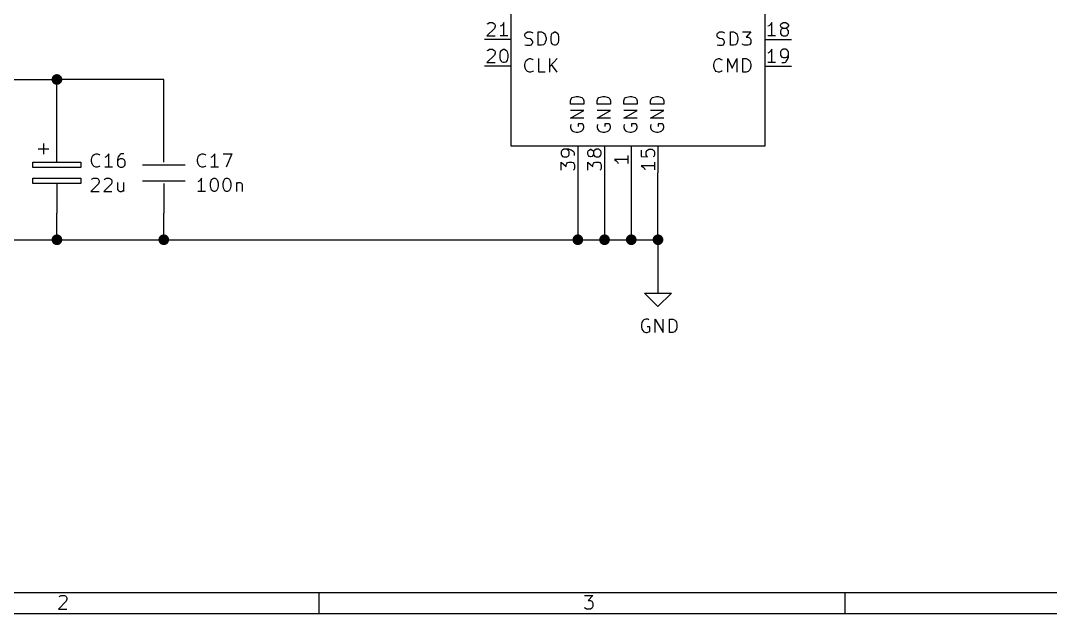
# Model space of a CAD drawing. Extents: x 10 to 410, y -287 to -10.
# Drawn here: x 81.6 to 179.6, y -287 to -230.6 of the extents above; entities that cross this region are included whole.
import ezdxf

# ---------------------------------------------------------------- set-up
doc = ezdxf.new("R2010")
doc.units = 0
doc.header["$MEASUREMENT"] = 0
for name, color, linetype in [('CYAN2', 4, 'CONTINUOUS'), ('GREEN2', 3, 'CONTINUOUS'), ('RED2', 1, 'CONTINUOUS')]:
    doc.layers.add(name, color=color, linetype=linetype)

msp = doc.modelspace()

# ---------------------------------------------------------------- linework, layer by layer
at = {"layer": 'CYAN2', "linetype": 'CONTINUOUS'}
for p, q in [((129.591, -231.953), (129.642, -231.826)), ((129.591, -232.054), (129.591, -231.953)), ((129.642, -232.181), (129.591, -232.054)), ((129.642, -231.826), (129.718, -231.775)), ((129.718, -231.775), (129.845, -231.699)), ((129.845, -231.699), (130.124, -231.699)), ((130.124, -231.699), (130.327, -231.775)), ((130.861, -232.969), (130.861, -231.699)), ((130.861, -231.699), (131.166, -231.699)), ((131.166, -231.699), (131.343, -231.775)), ((131.343, -231.775), (131.47, -231.877)), ((131.47, -231.877), (131.521, -232.004)), ((131.521, -232.004), (131.597, -232.258)), ((132.08, -232.181), (132.131, -231.953)), ((132.131, -231.953), (132.182, -231.826)), ((132.182, -231.826), (132.258, -231.775)), ((132.258, -231.775), (132.385, -231.699)), ((132.385, -231.699), (132.486, -231.699)), ((132.486, -231.699), (132.613, -231.775)), ((132.613, -231.775), (132.664, -231.826)), ((132.664, -231.826), (132.74, -231.953)), ((132.74, -231.953), (132.791, -232.181)), ((147.853, -231.953), (147.904, -231.826)), ((147.853, -232.054), (147.853, -231.953)), ((147.904, -232.181), (147.853, -232.054)), ((147.904, -231.826), (147.98, -231.775)), ((147.98, -231.775), (148.082, -231.699)), ((148.082, -231.699), (148.387, -231.699)), ((148.387, -231.699), (148.565, -231.775)), ((149.123, -232.969), (149.123, -231.699)), ((149.123, -231.699), (149.428, -231.699)), ((149.428, -231.699), (149.606, -231.775)), ((149.606, -231.775), (149.733, -231.877)), ((149.733, -231.877), (149.784, -232.004)), ((149.784, -232.004), (149.835, -232.258)), ((150.266, -231.699), (151.054, -231.699)), ((151.054, -231.699), (150.622, -232.181)), ((129.591, -232.918), (129.769, -232.969)), ((129.718, -232.258), (129.642, -232.181)), ((129.845, -232.308), (129.718, -232.258)), ((129.769, -232.969), (130.073, -232.969)), ((130.073, -232.359), (129.845, -232.308)), ((130.2, -232.435), (130.073, -232.359)), ((130.073, -232.969), (130.2, -232.918)), ((130.251, -232.486), (130.2, -232.435)), ((130.2, -232.918), (130.251, -232.842)), ((130.327, -232.613), (130.251, -232.486)), ((130.251, -232.842), (130.327, -232.74)), ((130.327, -232.74), (130.327, -232.613)), ((131.166, -232.969), (130.861, -232.969)), ((131.343, -232.918), (131.166, -232.969)), ((131.47, -232.791), (131.343, -232.918)), ((131.521, -232.664), (131.47, -232.791)), ((131.597, -232.435), (131.521, -232.664)), ((131.597, -232.258), (131.597, -232.435)), ((132.08, -232.486), (132.08, -232.181)), ((132.131, -232.74), (132.08, -232.486)), ((132.182, -232.842), (132.131, -232.74)), ((132.258, -232.918), (132.182, -232.842)), ((132.385, -232.969), (132.258, -232.918)), ((132.486, -232.969), (132.385, -232.969)), ((132.613, -232.918), (132.486, -232.969)), ((132.664, -232.842), (132.613, -232.918)), ((132.74, -232.74), (132.664, -232.842)), ((132.791, -232.486), (132.74, -232.74)), ((132.791, -232.181), (132.791, -232.486)), ((147.853, -232.918), (148.031, -232.969)), ((147.98, -232.258), (147.904, -232.181)), ((148.082, -232.308), (147.98, -232.258)), ((148.031, -232.969), (148.336, -232.969)), ((148.336, -232.359), (148.082, -232.308)), ((148.463, -232.435), (148.336, -232.359)), ((148.336, -232.969), (148.463, -232.918)), ((148.514, -232.486), (148.463, -232.435)), ((148.463, -232.918), (148.514, -232.842)), ((148.565, -232.613), (148.514, -232.486)), ((148.514, -232.842), (148.565, -232.74)), ((148.565, -232.74), (148.565, -232.613)), ((149.428, -232.969), (149.123, -232.969)), ((149.606, -232.918), (149.428, -232.969)), ((149.733, -232.791), (149.606, -232.918)), ((149.784, -232.664), (149.733, -232.791)), ((149.835, -232.435), (149.784, -232.664)), ((149.835, -232.258), (149.835, -232.435)), ((150.317, -232.918), (150.266, -232.842)), ((150.444, -232.969), (150.317, -232.918)), ((150.8, -232.969), (150.444, -232.969)), ((150.622, -232.181), (150.8, -232.181)), ((150.8, -232.181), (150.927, -232.258)), ((150.927, -232.918), (150.8, -232.969)), ((150.927, -232.258), (151.003, -232.308)), ((151.003, -232.842), (150.927, -232.918)), ((151.003, -232.308), (151.054, -232.435)), ((151.054, -232.74), (151.003, -232.842)), ((151.054, -232.435), (151.054, -232.74)), ((129.591, -234.798), (129.642, -234.544)), ((129.591, -234.975), (129.591, -234.798)), ((129.642, -235.204), (129.591, -234.975)), ((129.642, -234.544), (129.718, -234.417)), ((129.718, -234.417), (129.845, -234.315)), ((129.845, -234.315), (130.023, -234.239)), ((130.023, -234.239), (130.124, -234.239)), ((130.124, -234.239), (130.327, -234.315)), ((130.327, -234.315), (130.378, -234.366)), ((130.912, -235.509), (130.912, -234.239)), ((131.953, -235.509), (131.953, -234.239)), ((132.664, -234.239), (131.953, -234.975)), ((132.664, -235.509), (132.131, -234.798)), ((147.549, -234.798), (147.599, -234.544)), ((147.549, -234.975), (147.549, -234.798)), ((147.599, -235.204), (147.549, -234.975)), ((147.599, -234.544), (147.676, -234.417)), ((147.676, -234.417), (147.777, -234.315)), ((147.777, -234.315), (147.98, -234.239)), ((147.98, -234.239), (148.082, -234.239)), ((148.082, -234.239), (148.26, -234.315)), ((148.26, -234.315), (148.336, -234.366)), ((148.869, -235.509), (148.869, -234.239)), ((148.869, -234.239), (149.301, -235.153)), ((149.301, -235.153), (149.733, -234.239)), ((149.733, -234.239), (149.733, -235.509)), ((150.317, -235.509), (150.317, -234.239)), ((150.317, -234.239), (150.622, -234.239)), ((150.622, -234.239), (150.8, -234.315)), ((150.8, -234.315), (150.927, -234.417)), ((150.927, -234.417), (151.003, -234.544)), ((151.003, -234.544), (151.054, -234.798)), ((151.054, -234.975), (151.003, -235.204)), ((151.054, -234.798), (151.054, -234.975)), ((129.718, -235.331), (129.642, -235.204)), ((129.845, -235.458), (129.718, -235.331)), ((130.023, -235.509), (129.845, -235.458)), ((130.124, -235.509), (130.023, -235.509)), ((130.327, -235.458), (130.124, -235.509)), ((130.378, -235.382), (130.327, -235.458)), ((131.521, -235.509), (130.912, -235.509)), ((147.676, -235.331), (147.599, -235.204)), ((147.777, -235.458), (147.676, -235.331)), ((147.98, -235.509), (147.777, -235.458)), ((148.082, -235.509), (147.98, -235.509)), ((148.26, -235.458), (148.082, -235.509)), ((148.336, -235.382), (148.26, -235.458)), ((150.622, -235.509), (150.317, -235.509)), ((150.8, -235.458), (150.622, -235.509)), ((150.927, -235.331), (150.8, -235.458)), ((151.003, -235.204), (150.927, -235.331)), ((134.087, -237.947), (134.214, -237.896)), ((134.214, -237.896), (134.468, -237.846)), ((134.468, -237.846), (134.645, -237.846)), ((134.645, -237.846), (134.874, -237.896)), ((134.874, -237.896), (135.001, -237.947)), ((136.627, -237.947), (136.754, -237.896)), ((136.754, -237.896), (137.008, -237.846)), ((137.008, -237.846), (137.185, -237.846)), ((137.185, -237.846), (137.414, -237.896)), ((137.414, -237.896), (137.541, -237.947)), ((139.167, -237.947), (139.294, -237.896)), ((139.294, -237.896), (139.548, -237.846)), ((139.548, -237.846), (139.725, -237.846)), ((139.725, -237.846), (139.954, -237.896)), ((139.954, -237.896), (140.081, -237.947)), ((141.707, -237.947), (141.834, -237.896)), ((141.834, -237.896), (142.088, -237.846)), ((142.088, -237.846), (142.265, -237.846)), ((142.265, -237.846), (142.494, -237.896)), ((142.494, -237.896), (142.621, -237.947)), ((133.909, -238.252), (133.985, -238.074)), ((133.909, -238.557), (133.909, -238.252)), ((135.179, -238.557), (133.909, -238.557)), ((133.985, -238.074), (134.087, -237.947)), ((135.001, -237.947), (135.128, -238.074)), ((135.128, -238.074), (135.179, -238.252)), ((135.179, -238.252), (135.179, -238.557)), ((136.449, -238.252), (136.525, -238.074)), ((136.449, -238.557), (136.449, -238.252)), ((137.719, -238.557), (136.449, -238.557)), ((136.525, -238.074), (136.627, -237.947)), ((137.541, -237.947), (137.668, -238.074)), ((137.668, -238.074), (137.719, -238.252)), ((137.719, -238.252), (137.719, -238.557)), ((138.989, -238.252), (139.065, -238.074)), ((138.989, -238.557), (138.989, -238.252)), ((140.259, -238.557), (138.989, -238.557)), ((139.065, -238.074), (139.167, -237.947)), ((140.081, -237.947), (140.208, -238.074)), ((140.208, -238.074), (140.259, -238.252)), ((140.259, -238.252), (140.259, -238.557)), ((141.529, -238.252), (141.605, -238.074)), ((141.529, -238.557), (141.529, -238.252)), ((142.799, -238.557), (141.529, -238.557)), ((141.605, -238.074), (141.707, -237.947)), ((142.621, -237.947), (142.748, -238.074)), ((142.748, -238.074), (142.799, -238.252)), ((142.799, -238.252), (142.799, -238.557)), ((133.909, -239.903), (135.179, -239.166)), ((135.179, -239.166), (133.909, -239.166)), ((136.449, -239.903), (137.719, -239.166)), ((137.719, -239.166), (136.449, -239.166)), ((138.989, -239.903), (140.259, -239.166)), ((140.259, -239.166), (138.989, -239.166)), ((141.529, -239.903), (142.799, -239.166)), ((142.799, -239.166), (141.529, -239.166)), ((135.179, -239.903), (133.909, -239.903)), ((133.985, -240.487), (133.909, -240.614)), ((133.909, -240.614), (133.909, -240.792)), ((133.909, -240.792), (133.985, -240.97)), ((135.052, -240.436), (134.645, -240.436)), ((134.645, -240.436), (134.645, -240.69)), ((135.128, -240.487), (135.052, -240.436)), ((135.179, -240.69), (135.128, -240.487)), ((135.128, -240.97), (135.179, -240.792)), ((135.179, -240.792), (135.179, -240.69)), ((137.719, -239.903), (136.449, -239.903)), ((136.525, -240.487), (136.449, -240.614)), ((136.449, -240.614), (136.449, -240.792)), ((136.449, -240.792), (136.525, -240.97)), ((137.592, -240.436), (137.185, -240.436)), ((137.185, -240.436), (137.185, -240.69)), ((137.668, -240.487), (137.592, -240.436)), ((137.719, -240.69), (137.668, -240.487)), ((137.668, -240.97), (137.719, -240.792)), ((137.719, -240.792), (137.719, -240.69)), ((140.259, -239.903), (138.989, -239.903)), ((139.065, -240.487), (138.989, -240.614)), ((138.989, -240.614), (138.989, -240.792)), ((138.989, -240.792), (139.065, -240.97)), ((140.132, -240.436), (139.725, -240.436)), ((139.725, -240.436), (139.725, -240.69)), ((140.208, -240.487), (140.132, -240.436)), ((140.259, -240.69), (140.208, -240.487)), ((140.208, -240.97), (140.259, -240.792)), ((140.259, -240.792), (140.259, -240.69)), ((142.799, -239.903), (141.529, -239.903)), ((141.605, -240.487), (141.529, -240.614)), ((141.529, -240.614), (141.529, -240.792)), ((141.529, -240.792), (141.605, -240.97)), ((142.672, -240.436), (142.265, -240.436)), ((142.265, -240.436), (142.265, -240.69)), ((142.748, -240.487), (142.672, -240.436)), ((142.799, -240.69), (142.748, -240.487)), ((142.748, -240.97), (142.799, -240.792)), ((142.799, -240.792), (142.799, -240.69)), ((133.985, -240.97), (134.087, -241.097)), ((134.087, -241.097), (134.214, -241.173)), ((134.214, -241.173), (134.468, -241.224)), ((134.468, -241.224), (134.645, -241.224)), ((134.645, -241.224), (134.874, -241.173)), ((134.874, -241.173), (135.001, -241.097)), ((135.001, -241.097), (135.128, -240.97)), ((136.525, -240.97), (136.627, -241.097)), ((136.627, -241.097), (136.754, -241.173)), ((136.754, -241.173), (137.008, -241.224)), ((137.008, -241.224), (137.185, -241.224)), ((137.185, -241.224), (137.414, -241.173)), ((137.414, -241.173), (137.541, -241.097)), ((137.541, -241.097), (137.668, -240.97)), ((139.065, -240.97), (139.167, -241.097)), ((139.167, -241.097), (139.294, -241.173)), ((139.294, -241.173), (139.548, -241.224)), ((139.548, -241.224), (139.725, -241.224)), ((139.725, -241.224), (139.954, -241.173)), ((139.954, -241.173), (140.081, -241.097)), ((140.081, -241.097), (140.208, -240.97)), ((141.605, -240.97), (141.707, -241.097)), ((141.707, -241.097), (141.834, -241.173)), ((141.834, -241.173), (142.088, -241.224)), ((142.088, -241.224), (142.265, -241.224)), ((142.265, -241.224), (142.494, -241.173)), ((142.494, -241.173), (142.621, -241.097)), ((142.621, -241.097), (142.748, -240.97)), ((88.3666, -243.84), (88.4428, -243.586)), ((88.4428, -243.586), (88.4936, -243.459)), ((88.4936, -243.459), (88.6206, -243.357)), ((88.6206, -243.357), (88.7984, -243.281)), ((88.7984, -243.281), (88.9254, -243.281)), ((88.9254, -243.281), (89.1032, -243.357)), ((89.1032, -243.357), (89.154, -243.408)), ((89.7636, -243.586), (89.6366, -243.637)), ((89.8906, -243.459), (89.7636, -243.586)), ((90.0176, -243.281), (89.8906, -243.459)), ((90.0176, -244.551), (90.0176, -243.281)), ((90.9066, -243.586), (90.8558, -243.84)), ((91.0336, -243.408), (90.9066, -243.586)), ((91.1098, -243.764), (90.9828, -243.84)), ((91.1098, -243.357), (91.0336, -243.408)), ((91.2114, -243.281), (91.1098, -243.357)), ((91.3384, -243.764), (91.1098, -243.764)), ((91.4654, -243.281), (91.2114, -243.281)), ((91.4654, -243.84), (91.3384, -243.764)), ((98.4504, -243.84), (98.5266, -243.586)), ((98.5266, -243.586), (98.5774, -243.459)), ((98.5774, -243.459), (98.7044, -243.357)), ((98.7044, -243.357), (98.8822, -243.281)), ((98.8822, -243.281), (99.0092, -243.281)), ((99.0092, -243.281), (99.187, -243.357)), ((99.187, -243.357), (99.2378, -243.408)), ((99.8474, -243.586), (99.7204, -243.637)), ((99.9744, -243.459), (99.8474, -243.586)), ((100.101, -243.281), (99.9744, -243.459)), ((100.101, -244.551), (100.101, -243.281)), ((100.889, -243.281), (101.727, -243.281)), ((101.727, -243.281), (101.194, -244.551)), ((88.3666, -244.018), (88.3666, -243.84)), ((88.4428, -244.246), (88.3666, -244.018)), ((88.4936, -244.373), (88.4428, -244.246)), ((88.6206, -244.5), (88.4936, -244.373)), ((88.7984, -244.551), (88.6206, -244.5)), ((88.9254, -244.551), (88.7984, -244.551)), ((89.1032, -244.5), (88.9254, -244.551)), ((89.154, -244.424), (89.1032, -244.5)), ((90.3732, -244.551), (89.6366, -244.551)), ((90.8558, -243.84), (90.8558, -244.323)), ((90.9066, -243.891), (90.8558, -244.018)), ((90.8558, -244.323), (90.9066, -244.424)), ((90.9828, -243.84), (90.9066, -243.891)), ((90.9066, -244.424), (90.9828, -244.5)), ((90.9828, -244.5), (91.1098, -244.551)), ((91.1098, -244.551), (91.3384, -244.551)), ((91.3384, -244.551), (91.4654, -244.5)), ((91.5162, -243.891), (91.4654, -243.84)), ((91.4654, -244.5), (91.5162, -244.424)), ((91.5924, -244.018), (91.5162, -243.891)), ((91.5162, -244.424), (91.5924, -244.323)), ((91.5924, -244.323), (91.5924, -244.018)), ((98.4504, -244.018), (98.4504, -243.84)), ((98.5266, -244.246), (98.4504, -244.018)), ((98.5774, -244.373), (98.5266, -244.246)), ((98.7044, -244.5), (98.5774, -244.373)), ((98.8822, -244.551), (98.7044, -244.5)), ((99.0092, -244.551), (98.8822, -244.551)), ((99.187, -244.5), (99.0092, -244.551)), ((99.2378, -244.424), (99.187, -244.5)), ((100.457, -244.551), (99.7204, -244.551)), ((88.392, -245.72), (88.4428, -245.669)), ((88.4428, -245.669), (88.5698, -245.593)), ((88.5698, -245.593), (88.8746, -245.593)), ((88.8746, -245.593), (89.0016, -245.669)), ((89.0016, -245.669), (89.0524, -245.72)), ((89.0524, -245.72), (89.1032, -245.847)), ((89.5858, -245.72), (89.662, -245.669)), ((89.662, -245.669), (89.789, -245.593)), ((89.789, -245.593), (90.0684, -245.593)), ((90.0684, -245.593), (90.1954, -245.669)), ((90.1954, -245.669), (90.2716, -245.72)), ((90.2716, -245.72), (90.3224, -245.847)), ((98.7298, -245.77), (98.6028, -245.897)), ((98.8314, -245.593), (98.7298, -245.77)), ((98.8314, -246.863), (98.8314, -245.593)), ((99.7458, -245.847), (99.7966, -245.72)), ((99.7966, -245.72), (99.8728, -245.669)), ((99.8728, -245.669), (99.9998, -245.593)), ((99.9998, -245.593), (100.101, -245.593)), ((100.101, -245.593), (100.228, -245.669)), ((100.228, -245.669), (100.279, -245.72)), ((100.279, -245.72), (100.355, -245.847)), ((100.965, -245.847), (101.016, -245.72)), ((101.016, -245.72), (101.067, -245.669)), ((101.067, -245.669), (101.194, -245.593)), ((101.194, -245.593), (101.321, -245.593)), ((101.321, -245.593), (101.448, -245.669)), ((101.448, -245.669), (101.498, -245.72)), ((101.498, -245.72), (101.549, -245.847)), ((89.0524, -246.151), (88.3158, -246.863)), ((89.1032, -245.948), (89.0524, -246.151)), ((89.1032, -245.847), (89.1032, -245.948)), ((90.2716, -246.151), (89.535, -246.863)), ((90.3224, -245.948), (90.2716, -246.151)), ((90.3224, -245.847), (90.3224, -245.948)), ((90.8558, -246.024), (90.8558, -246.685)), ((90.8558, -246.685), (90.932, -246.812)), ((91.3384, -246.812), (91.4146, -246.736)), ((91.4146, -246.024), (91.4146, -246.863)), ((98.6028, -245.897), (98.4758, -245.948)), ((99.695, -246.075), (99.7458, -245.847)), ((99.695, -246.38), (99.695, -246.075)), ((99.7458, -246.634), (99.695, -246.38)), ((99.7966, -246.736), (99.7458, -246.634)), ((99.8728, -246.812), (99.7966, -246.736)), ((100.279, -246.736), (100.228, -246.812)), ((100.355, -246.634), (100.279, -246.736)), ((100.355, -245.847), (100.406, -246.075)), ((100.406, -246.38), (100.355, -246.634)), ((100.406, -246.075), (100.406, -246.38)), ((100.889, -246.075), (100.965, -245.847)), ((100.889, -246.38), (100.889, -246.075)), ((100.965, -246.634), (100.889, -246.38)), ((101.016, -246.736), (100.965, -246.634)), ((101.067, -246.812), (101.016, -246.736)), ((101.498, -246.736), (101.448, -246.812)), ((101.549, -246.634), (101.498, -246.736)), ((101.549, -245.847), (101.625, -246.075)), ((101.625, -246.38), (101.549, -246.634)), ((101.625, -246.075), (101.625, -246.38)), ((102.159, -246.024), (102.159, -246.863)), ((102.159, -246.151), (102.235, -246.075)), ((102.235, -246.075), (102.337, -246.024)), ((102.337, -246.024), (102.514, -246.024)), ((102.514, -246.024), (102.641, -246.075)), ((102.641, -246.075), (102.718, -246.202)), ((102.718, -246.202), (102.718, -246.863)), ((88.3158, -246.863), (89.1032, -246.863)), ((89.535, -246.863), (90.3224, -246.863)), ((90.932, -246.812), (91.059, -246.863)), ((91.059, -246.863), (91.2368, -246.863)), ((91.2368, -246.863), (91.3384, -246.812)), ((99.2124, -246.863), (98.4758, -246.863)), ((99.9998, -246.863), (99.8728, -246.812)), ((100.101, -246.863), (99.9998, -246.863)), ((100.228, -246.812), (100.101, -246.863)), ((101.194, -246.863), (101.067, -246.812)), ((101.321, -246.863), (101.194, -246.863)), ((101.448, -246.812), (101.321, -246.863)), ((140.716, -259.309), (140.665, -259.563)), ((140.792, -259.182), (140.716, -259.309)), ((140.894, -259.08), (140.792, -259.182)), ((141.097, -259.004), (140.894, -259.08)), ((141.275, -259.004), (141.097, -259.004)), ((141.376, -259.08), (141.275, -259.004)), ((141.986, -260.274), (141.986, -259.004)), ((141.986, -259.004), (142.723, -260.274)), ((142.723, -260.274), (142.723, -259.004)), ((143.332, -260.274), (143.332, -259.004)), ((143.332, -259.004), (143.637, -259.004)), ((143.637, -259.004), (143.815, -259.08)), ((143.815, -259.08), (143.916, -259.182)), ((143.916, -259.182), (143.993, -259.309)), ((143.993, -259.309), (144.043, -259.563)), ((140.665, -259.563), (140.665, -259.74)), ((140.665, -259.74), (140.716, -259.969)), ((140.716, -259.969), (140.792, -260.096)), ((140.792, -260.096), (140.894, -260.223)), ((140.894, -260.223), (141.097, -260.274)), ((141.097, -260.274), (141.199, -260.274)), ((141.453, -259.74), (141.199, -259.74)), ((141.199, -260.274), (141.376, -260.223)), ((141.376, -260.223), (141.453, -260.147)), ((141.453, -260.147), (141.453, -259.74)), ((143.637, -260.274), (143.332, -260.274)), ((143.815, -260.223), (143.637, -260.274)), ((143.916, -260.096), (143.815, -260.223)), ((143.993, -259.969), (143.916, -260.096)), ((144.043, -259.74), (143.993, -259.969)), ((144.043, -259.563), (144.043, -259.74))]:
    msp.add_line(p, q, dxfattribs=at)
at = {"layer": 'GREEN2', "linetype": 'CONTINUOUS'}
for p, q in [((76.2, -236.22), (85.09, -236.22)), ((85.09, -241.3), (85.09, -236.22)), ((95.25, -236.22), (85.09, -236.22)), ((95.25, -241.3), (95.25, -236.22)), ((134.62, -245.11), (134.62, -251.46)), ((137.16, -245.11), (137.16, -251.46)), ((139.7, -245.11), (139.7, -251.46)), ((142.24, -251.46), (142.24, -245.11)), ((85.09, -251.46), (85.09, -248.92)), ((95.25, -251.46), (95.25, -248.92)), ((76.2, -251.46), (85.09, -251.46)), ((85.09, -251.46), (95.25, -251.46)), ((95.25, -251.46), (134.62, -251.46)), ((134.62, -251.46), (137.16, -251.46)), ((137.16, -251.46), (139.7, -251.46)), ((139.7, -251.46), (142.24, -251.46)), ((142.24, -251.46), (142.24, -255.27))]:
    msp.add_line(p, q, dxfattribs=at)
at = {"layer": 'GREEN2', "const_width": 0.508}
for points in [[(84.836, -236.22, 1), (85.344, -236.22, 1)], [(84.836, -251.46, 1), (85.344, -251.46, 1)], [(94.996, -251.46, 1), (95.504, -251.46, 1)], [(134.366, -251.46, 1), (134.874, -251.46, 1)], [(136.906, -251.46, 1), (137.414, -251.46, 1)], [(139.446, -251.46, 1), (139.954, -251.46, 1)], [(141.986, -251.46, 1), (142.494, -251.46, 1)]]:
    msp.add_lwpolyline(points, format="xyb", close=True, dxfattribs=at)
at = {"layer": 'RED2', "linetype": 'CONTINUOUS'}
for p, q in [((128.27, -242.57), (128.27, -186.69)), ((152.4, -186.69), (152.4, -242.57)), ((126.009, -230.937), (126.086, -230.886)), ((126.086, -230.886), (126.213, -230.81)), ((126.213, -230.81), (126.492, -230.81)), ((126.492, -230.81), (126.619, -230.886)), ((126.619, -230.886), (126.695, -230.937)), ((126.695, -230.937), (126.746, -231.064)), ((126.746, -231.064), (126.746, -231.165)), ((127.483, -230.988), (127.356, -231.115)), ((127.584, -230.81), (127.483, -230.988)), ((127.584, -232.08), (127.584, -230.81)), ((152.933, -230.988), (152.806, -231.115)), ((153.06, -230.81), (152.933, -230.988)), ((153.06, -232.08), (153.06, -230.81)), ((153.899, -231.064), (153.949, -230.937)), ((153.899, -231.115), (153.899, -231.064)), ((153.949, -230.937), (154.026, -230.886)), ((154.026, -230.886), (154.153, -230.81)), ((154.153, -230.81), (154.381, -230.81)), ((154.381, -230.81), (154.508, -230.886)), ((154.508, -230.886), (154.559, -230.937)), ((154.559, -230.937), (154.635, -231.064)), ((154.635, -231.064), (154.635, -231.115)), ((126.695, -231.369), (125.959, -232.08)), ((126.746, -231.165), (126.695, -231.369)), ((127.356, -231.115), (127.229, -231.165)), ((152.806, -231.115), (152.679, -231.165)), ((153.949, -231.242), (153.899, -231.115)), ((153.949, -231.47), (153.899, -231.597)), ((153.899, -231.597), (153.899, -231.851)), ((153.899, -231.851), (153.949, -231.953)), ((154.026, -231.292), (153.949, -231.242)), ((154.026, -231.419), (153.949, -231.47)), ((153.949, -231.953), (154.026, -232.029)), ((154.153, -231.369), (154.026, -231.292)), ((154.153, -231.369), (154.026, -231.419)), ((154.026, -232.029), (154.153, -232.08)), ((154.381, -231.369), (154.153, -231.369)), ((154.508, -231.292), (154.381, -231.369)), ((154.508, -231.419), (154.381, -231.369)), ((154.381, -232.08), (154.508, -232.029)), ((154.559, -231.242), (154.508, -231.292)), ((154.559, -231.47), (154.508, -231.419)), ((154.508, -232.029), (154.559, -231.953)), ((154.635, -231.115), (154.559, -231.242)), ((154.635, -231.597), (154.559, -231.47)), ((154.559, -231.953), (154.635, -231.851)), ((154.635, -231.851), (154.635, -231.597)), ((128.27, -232.41), (125.73, -232.41)), ((125.959, -232.08), (126.746, -232.08)), ((127.965, -232.08), (127.229, -232.08)), ((152.4, -232.41), (154.94, -232.41)), ((153.416, -232.08), (152.679, -232.08)), ((154.153, -232.08), (154.381, -232.08)), ((126.695, -233.909), (125.959, -234.62)), ((126.009, -233.477), (126.086, -233.426)), ((126.086, -233.426), (126.213, -233.35)), ((126.213, -233.35), (126.492, -233.35)), ((126.492, -233.35), (126.619, -233.426)), ((126.619, -233.426), (126.695, -233.477)), ((126.695, -233.477), (126.746, -233.604)), ((126.746, -233.705), (126.695, -233.909)), ((126.746, -233.604), (126.746, -233.705)), ((127.229, -233.832), (127.279, -233.604)), ((127.229, -234.137), (127.229, -233.832)), ((127.279, -233.604), (127.356, -233.477)), ((127.356, -233.477), (127.406, -233.426)), ((127.406, -233.426), (127.533, -233.35)), ((127.533, -233.35), (127.66, -233.35)), ((127.66, -233.35), (127.762, -233.426)), ((127.762, -233.426), (127.838, -233.477)), ((127.838, -233.477), (127.889, -233.604)), ((127.889, -233.604), (127.965, -233.832)), ((127.965, -233.832), (127.965, -234.137)), ((152.806, -233.655), (152.679, -233.705)), ((152.933, -233.528), (152.806, -233.655)), ((153.06, -233.35), (152.933, -233.528)), ((153.06, -234.62), (153.06, -233.35)), ((153.949, -233.477), (153.899, -233.604)), ((153.899, -233.604), (153.899, -233.909)), ((153.899, -233.909), (153.949, -234.01)), ((154.026, -233.426), (153.949, -233.477)), ((153.949, -234.01), (154.026, -234.086)), ((154.153, -233.35), (154.026, -233.426)), ((154.381, -233.35), (154.153, -233.35)), ((154.508, -233.426), (154.381, -233.35)), ((154.559, -233.477), (154.508, -233.426)), ((154.508, -234.086), (154.559, -234.01)), ((154.635, -233.604), (154.559, -233.477)), ((154.559, -234.01), (154.635, -233.909)), ((154.635, -234.086), (154.635, -233.604)), ((128.27, -234.95), (125.73, -234.95)), ((125.959, -234.62), (126.746, -234.62)), ((127.279, -234.391), (127.229, -234.137)), ((127.356, -234.493), (127.279, -234.391)), ((127.406, -234.569), (127.356, -234.493)), ((127.533, -234.62), (127.406, -234.569)), ((127.66, -234.62), (127.533, -234.62)), ((127.762, -234.569), (127.66, -234.62)), ((127.838, -234.493), (127.762, -234.569)), ((127.889, -234.391), (127.838, -234.493)), ((127.965, -234.137), (127.889, -234.391)), ((152.4, -234.95), (154.94, -234.95)), ((153.416, -234.62), (152.679, -234.62)), ((154.026, -234.086), (154.153, -234.137)), ((154.026, -234.62), (154.254, -234.62)), ((154.153, -234.137), (154.381, -234.137)), ((154.254, -234.62), (154.381, -234.569)), ((154.381, -234.137), (154.508, -234.086)), ((154.381, -234.569), (154.432, -234.493)), ((154.432, -234.493), (154.559, -234.315)), ((154.559, -234.315), (154.635, -234.086)), ((85.09, -244.094), (85.09, -241.3)), ((95.25, -244.094), (95.25, -241.3)), ((83.312, -242.824), (84.328, -242.824)), ((83.82, -242.316), (83.82, -243.332)), ((152.4, -242.57), (128.27, -242.57)), ((134.62, -242.57), (134.62, -245.11)), ((137.16, -242.57), (137.16, -245.11)), ((139.7, -242.57), (139.7, -245.11)), ((142.24, -242.57), (142.24, -245.11)), ((133.096, -242.976), (133.02, -243.103)), ((133.02, -243.103), (133.02, -243.332)), ((133.02, -243.332), (133.096, -243.459)), ((133.147, -242.926), (133.096, -242.976)), ((133.096, -243.459), (133.147, -243.535)), ((133.274, -242.849), (133.147, -242.926)), ((133.147, -243.535), (133.274, -243.586)), ((133.756, -242.849), (133.274, -242.849)), ((133.274, -243.586), (133.579, -243.586)), ((133.68, -242.926), (133.579, -242.849)), ((133.579, -243.586), (133.68, -243.535)), ((133.756, -242.976), (133.68, -242.926)), ((133.68, -243.535), (133.756, -243.459)), ((133.985, -242.926), (133.756, -242.849)), ((133.807, -243.103), (133.756, -242.976)), ((133.756, -243.459), (133.807, -243.332)), ((133.807, -243.332), (133.807, -243.103)), ((134.163, -243.053), (133.985, -242.926)), ((134.239, -243.103), (134.163, -243.053)), ((134.29, -243.23), (134.239, -243.103)), ((134.29, -243.459), (134.29, -243.23)), ((135.56, -243.103), (135.636, -242.976)), ((135.56, -243.332), (135.56, -243.103)), ((135.636, -243.459), (135.56, -243.332)), ((135.636, -242.976), (135.687, -242.926)), ((135.687, -243.535), (135.636, -243.459)), ((135.687, -242.926), (135.814, -242.849)), ((135.814, -243.586), (135.687, -243.535)), ((135.814, -242.849), (135.865, -242.849)), ((135.865, -243.586), (135.814, -243.586)), ((135.865, -242.849), (135.992, -242.926)), ((135.992, -243.535), (135.865, -243.586)), ((135.992, -242.926), (136.042, -242.976)), ((136.042, -243.459), (135.992, -243.535)), ((136.042, -242.976), (136.119, -243.103)), ((136.119, -243.332), (136.042, -243.459)), ((136.169, -242.976), (136.119, -243.103)), ((136.119, -243.103), (136.119, -243.332)), ((136.119, -243.332), (136.169, -243.459)), ((136.22, -242.926), (136.169, -242.976)), ((136.169, -243.459), (136.22, -243.535)), ((136.347, -242.849), (136.22, -242.926)), ((136.22, -243.535), (136.347, -243.586)), ((136.601, -242.849), (136.347, -242.849)), ((136.347, -243.586), (136.601, -243.586)), ((136.703, -242.926), (136.601, -242.849)), ((136.601, -243.586), (136.703, -243.535)), ((136.779, -242.976), (136.703, -242.926)), ((136.703, -243.535), (136.779, -243.459)), ((136.83, -243.103), (136.779, -242.976)), ((136.779, -243.459), (136.83, -243.332)), ((136.83, -243.332), (136.83, -243.103)), ((139.37, -243.459), (139.37, -244.196)), ((140.64, -242.926), (140.64, -243.535)), ((140.64, -243.535), (141.249, -243.586)), ((141.122, -243.103), (141.199, -242.976)), ((141.122, -243.408), (141.122, -243.103)), ((141.199, -243.535), (141.122, -243.408)), ((141.199, -242.976), (141.249, -242.926)), ((141.249, -243.586), (141.199, -243.535)), ((141.249, -242.926), (141.376, -242.849)), ((141.376, -242.849), (141.681, -242.849)), ((141.681, -242.849), (141.783, -242.926)), ((141.783, -242.926), (141.859, -242.976)), ((141.859, -243.535), (141.783, -243.586)), ((141.859, -242.976), (141.91, -243.103)), ((141.91, -243.408), (141.859, -243.535)), ((141.91, -243.103), (141.91, -243.408)), ((82.804, -244.602), (82.804, -244.094)), ((82.804, -244.094), (87.376, -244.094)), ((87.376, -244.602), (82.804, -244.602)), ((87.376, -244.094), (87.376, -244.602)), ((93.218, -244.348), (97.282, -244.348)), ((133.02, -244.856), (133.02, -244.069)), ((133.02, -244.069), (133.502, -244.5)), ((133.502, -244.323), (133.579, -244.196)), ((133.502, -244.5), (133.502, -244.323)), ((133.579, -244.196), (133.629, -244.119)), ((133.629, -244.119), (133.756, -244.069)), ((133.756, -244.069), (134.061, -244.069)), ((134.061, -244.069), (134.163, -244.119)), ((134.163, -244.119), (134.239, -244.196)), ((134.239, -244.196), (134.29, -244.323)), ((134.29, -244.678), (134.239, -244.805)), ((134.29, -244.323), (134.29, -244.678)), ((135.56, -244.856), (135.56, -244.069)), ((135.56, -244.069), (136.042, -244.5)), ((136.042, -244.323), (136.119, -244.196)), ((136.042, -244.5), (136.042, -244.323)), ((136.119, -244.196), (136.169, -244.119)), ((136.169, -244.119), (136.296, -244.069)), ((136.296, -244.069), (136.601, -244.069)), ((136.601, -244.069), (136.703, -244.119)), ((136.703, -244.119), (136.779, -244.196)), ((136.779, -244.196), (136.83, -244.323)), ((136.83, -244.678), (136.779, -244.805)), ((136.83, -244.323), (136.83, -244.678)), ((139.37, -243.84), (138.1, -243.84)), ((138.1, -243.84), (138.278, -243.942)), ((138.278, -243.942), (138.405, -244.069)), ((138.405, -244.069), (138.455, -244.196)), ((141.91, -244.424), (140.64, -244.424)), ((140.64, -244.424), (140.818, -244.551)), ((140.818, -244.551), (140.945, -244.678)), ((140.945, -244.678), (140.995, -244.805)), ((141.91, -244.069), (141.91, -244.805)), ((82.804, -246.126), (82.804, -245.618)), ((82.804, -245.618), (87.376, -245.618)), ((87.376, -245.618), (87.376, -246.126)), ((134.239, -244.805), (134.163, -244.856)), ((136.779, -244.805), (136.703, -244.856)), ((87.376, -246.126), (82.804, -246.126)), ((85.09, -246.126), (85.09, -248.92)), ((93.218, -245.872), (97.282, -245.872)), ((95.25, -246.126), (95.25, -248.92)), ((142.24, -255.27), (142.24, -256.54)), ((142.24, -257.81), (140.97, -256.54)), ((140.97, -256.54), (142.24, -256.54)), ((142.24, -256.54), (143.51, -256.54)), ((143.51, -256.54), (142.24, -257.81)), ((11.9888, -285.013), (408, -285.013)), ((85.979, -285.826), (85.2424, -286.588)), ((85.2932, -285.394), (85.3694, -285.344)), ((85.3694, -285.344), (85.4964, -285.293)), ((85.4964, -285.293), (85.8012, -285.293)), ((85.8012, -285.293), (85.9282, -285.344)), ((85.9282, -285.344), (85.979, -285.394)), ((85.979, -285.394), (86.0298, -285.521)), ((86.0298, -285.648), (85.979, -285.826)), ((86.0298, -285.521), (86.0298, -285.648)), ((110.007, -285.013), (110.007, -286.995)), ((135.255, -285.293), (136.042, -285.293)), ((136.042, -285.293), (135.611, -285.775)), ((135.611, -285.775), (135.814, -285.775)), ((135.814, -285.775), (135.941, -285.826)), ((135.941, -285.826), (135.992, -285.902)), ((135.992, -285.902), (136.042, -286.029)), ((159.995, -285.013), (159.995, -286.995)), ((85.2424, -286.588), (86.0298, -286.588)), ((135.306, -286.512), (135.255, -286.461)), ((135.433, -286.588), (135.306, -286.512)), ((135.814, -286.588), (135.433, -286.588)), ((135.941, -286.512), (135.814, -286.588)), ((135.992, -286.461), (135.941, -286.512)), ((136.042, -286.334), (135.992, -286.461)), ((136.042, -286.029), (136.042, -286.334)), ((10.0076, -286.995), (409.981, -286.995))]:
    msp.add_line(p, q, dxfattribs=at)

doc.saveas('drawing.dxf')
